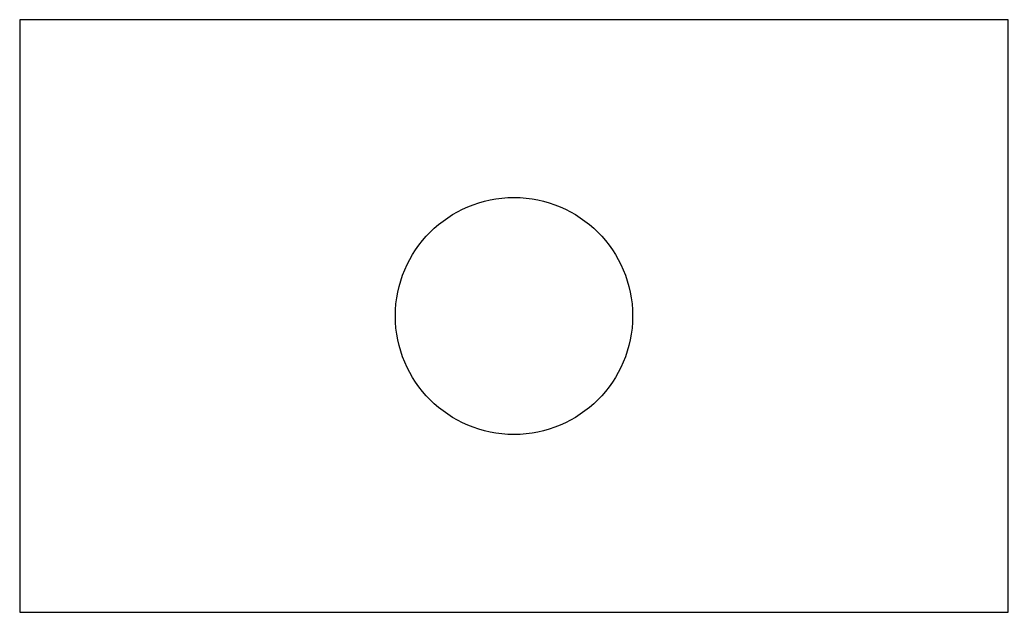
# Model space of a CAD drawing. Header units: metres. Extents: x 0 to 1, y 0 to 0.6.
import ezdxf

# ---------------------------------------------------------------- set-up
doc = ezdxf.new("R2010")
doc.units = ezdxf.units.M
doc.layers.add('PLATE', color=7, linetype='CONTINUOUS')

msp = doc.modelspace()

# ---------------------------------------------------------------- linework, layer by layer
at = {"layer": 'PLATE'}
msp.add_lwpolyline([(0, 0), (1, 0), (1, 0.6), (0, 0.6)], close=True, dxfattribs=at)
msp.add_circle((0.5, 0.3), 0.12, dxfattribs=at)

doc.saveas('drawing.dxf')
